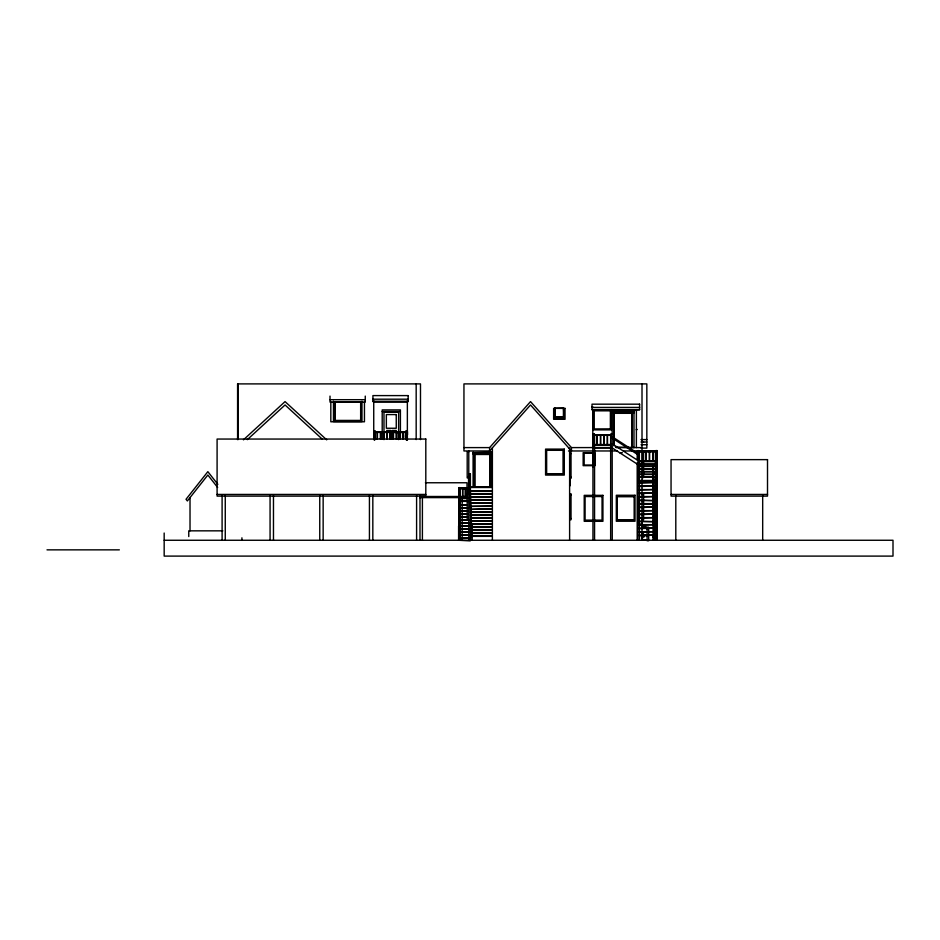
<?xml version="1.0" encoding="UTF-8"?>
<svg xmlns="http://www.w3.org/2000/svg" width="940" height="940" viewBox="0 0 940 940"><rect width="100%" height="100%" fill="white"/><g stroke="black" fill="none" stroke-linecap="round" stroke-linejoin="round"><path stroke-width="1.41" d="M459.637 488.213L459.084 527.598L459.308 488.213M653.112 536.634L653.946 536.47M407.49 431.954L375.342 431.965M653.042 523.557L654.076 523.557L653.042 523.557L653.042 540.265M554.682 417.677L555.188 416.726L563.483 416.726L563.988 417.677L554.682 417.677L554.682 408.242L563.483 408.007L563.988 417.677M458.603 526.001L459.907 526.001L458.603 526.001L458.603 540.265L470.247 540.888M489.599 450.965L489.599 447.605L530.524 401.603L571.438 447.605L571.438 450.965L530.524 404.964L489.599 450.965L463.949 450.965L463.949 383.896L646.837 383.896L646.837 448.098L641.021 448.098M470.576 540.265L470.776 525.777L472.186 526.001L472.186 540.265M405.763 439.168C403.836 435.232 407.76 425.855 407.49 434.715M407.161 431.26L405.963 431.26M593.152 434.08L594.562 434.292L594.562 540.265M610.648 434.292L612.257 434.292L610.648 434.292L610.648 540.265M637.755 540.265L637.955 450.554L639.365 450.765L639.365 540.265M655.391 540.265L655.45 450.765L657.001 450.554M655.803 450.554L655.591 540.265M243.448 439.838L285.055 401.603L326.685 439.838M247.314 439.65L285.055 404.964L322.408 439.274M372.921 399.195L408.172 399.195M330.011 399.688L365.261 399.688M372.921 401.345L408.172 401.345M373.732 401.85L407.361 401.85M592.012 406.844L592.811 406.844M592.012 407.42L639.6 407.42M592.012 409.582L592.811 409.582L592.811 447.605M639.6 409.582L593.351 409.582L593.351 429.874L611.4 429.874L611.4 409.582M594.256 410.604L610.507 410.604L610.507 428.852L594.186 428.934L594.186 410.522L610.577 410.522L610.577 428.934M382.204 411.485L400.405 411.485M612.152 412.895L633.983 412.895M554.882 417.536L563.788 417.536M360.537 420.521L334.887 420.521L334.887 402.261M636.38 429.427L637.191 429.427L636.38 429.874M375.342 431.014C373.685 429.733 374.778 431.989 375.342 439.25M405.88 431.155L407.49 431.155M405.763 431.472L407.361 431.472M373.838 431.554L375.236 431.554M375.342 431.871L405.763 431.871M373.932 432.153L375.142 432.153M375.342 432.271L405.763 432.271M406.08 432.153L407.29 432.153M593.011 434.08L594.562 434.292M592.917 434.715L610.648 434.715M610.648 435.114L594.421 435.185L594.221 434.08M594.421 435.314L610.648 435.314M640.986 439.591L646.837 439.591M640.986 442L646.837 442M642.008 442.164L643.595 442.164M594.421 444.561L610.648 444.561M610.648 444.69L594.421 444.761L610.648 445.172M641.021 444.738L646.837 444.738M615.747 447.135L634.218 447.558M463.949 447.605L489.599 447.605M571.438 447.605L612.257 447.558M616.053 447.605L642.008 447.605M568.888 448.098L569.616 448.098L569.616 540.265M592.811 447.957L612.257 447.957L637.755 464.43L657.201 464.43L657.001 480.904L656.191 480.904M637.755 450.765L639.365 450.765M655.45 450.765L657.06 450.765L657.001 540.265M568.512 450.965L617.533 450.965M623.291 450.965L642.008 450.965M639.365 451.188L655.591 451.188M569.616 451.294L570.415 450.895M639.365 451.282L655.591 451.282M639.365 451.658L655.627 451.588L639.365 451.788M468.778 451.905L467.192 451.905L467.192 477.884L468.778 477.884M492.384 451.905L490.974 451.905L490.974 477.884L492.384 477.884M569.616 452.434L571.027 452.434L571.027 478.401L569.616 478.401M593.786 452.68L583.153 452.68L583.153 465.664L593.786 465.664M622.351 452.716L619.625 452.716M593.199 453.28L583.705 453.28L583.705 465.065L593.199 465.065M569.616 453.632L571.027 453.632M473.09 454.079L491.596 454.079M656.402 460.365L657.201 460.365L657.001 476.839L638.107 476.803M639.365 461.035L655.591 461.035M639.365 461.235L655.591 461.235M639.365 461.646L655.591 461.646M637.755 464.031L657.201 464.031M652.912 465.817L653.3 525.577L653.171 465.817M638.166 466.134L656.343 466.134M638.166 466.463L656.343 466.463M638.213 468.86L656.343 468.86M638.213 469.189L656.343 469.189M638.096 471.504L656.308 471.504M638.096 471.845L656.308 471.845M470.388 473.784L468.778 473.784L470.388 473.784L470.388 540.265M638.225 474.171L656.273 474.171M468.778 474.183L470.388 474.183M638.225 474.512L656.273 474.512M468.978 474.782L470.176 474.782M469.777 475.393L469.377 473.784L471.187 527.598L471.586 526.001M569.616 477.203L571.027 477.203M638.107 477.144L656.238 477.144M642.008 477.532L643.595 477.532L643.595 451.564M656.191 478.531L657.001 478.531M638.107 480.481L655.391 480.481M656.249 480.481L657.001 480.481M638.107 480.904L655.391 480.904M639 482.526L654.076 482.467M425.409 482.761L467.015 482.761L467.015 497.613L419.663 497.613M639 483.031L653.852 482.526M468.978 484.041L470.176 484.041M468.778 484.64L470.388 484.64M569.616 485.287L570.216 485.686L569.616 485.686M639.188 486.039L653.852 486.039L639.188 486.544M468.778 487.061L492.349 487.061M468.778 487.484L492.349 487.484M460.13 540.265L460.13 487.684L458.826 487.684L458.826 540.265M458.826 488.083L468.367 488.083M458.826 488.213L468.367 488.177M460.13 488.483L468.59 488.589L458.99 488.683M638.93 489.552L653.852 489.552L638.93 490.046M470.482 490.95L492.349 490.95M470.482 491.385L492.349 491.385M639.188 493.054L653.852 493.054L639.188 493.559M468.778 493.559L467.192 493.559L467.192 519.526L468.778 519.526M569.616 493.759L571.027 493.759L571.027 519.726L569.616 519.726M492.349 493.958L470.576 493.958L492.349 494.381M642.008 493.841L643.595 493.841L643.595 519.808L642.008 519.808M217.093 494.44L425.808 494.44M671.054 494.44L767.51 494.44M569.616 494.957L571.027 494.957M419.663 496.496L467.015 496.496M634.089 496.567L617.263 496.567L617.263 519.938L634.089 519.938M639.259 496.567L653.852 496.567L639.259 497.072M470.388 496.954L492.349 496.954M470.388 497.378L492.349 497.378M458.99 497.941L468.144 498.059M460.13 498.141L468.144 498.141M460.13 498.435L466.992 498.435L458.826 498.541M492.349 499.951L470.576 499.951L492.349 500.374M639.259 500.08L653.852 500.585L639.259 500.585M458.826 500.95L468.332 500.95M458.826 501.079L460.13 501.079M458.826 501.384L468.332 501.384M492.349 502.947L470.681 502.947L492.349 503.37M639.247 503.593L653.547 503.593M639.247 504.087L653.547 504.087M467.156 504.851L460.201 504.851L467.015 505.285M492.349 505.943L470.681 506.378L492.349 506.378M639 507.095L653.852 507.095L639 507.6M467.627 507.847L460.283 507.847L467.627 508.281M639 510.608L653.852 510.608L639 511.113M460.13 510.855L468.332 510.855M460.13 511.278L468.332 511.278M470.482 511.936L492.349 511.936M470.482 512.37L492.349 512.37M467.627 513.851L460.283 513.851L467.627 514.274M639.188 514.121L653.852 514.121L639.188 514.627M470.482 514.944L492.349 514.944M470.482 515.367L492.349 515.367M467.673 516.847L460.365 516.847L467.673 517.27M639.188 517.635L653.852 517.635L639.188 518.128M492.349 517.94L470.576 517.94L492.349 518.363M569.616 518.528L571.027 518.528M469.13 519.844L460.365 520.266L469.13 520.266M492.349 520.936L470.576 520.936L492.349 521.359M639 521.136L653.852 521.641L639 521.641M468.99 522.84L460.4 522.84L468.99 523.274M470.482 523.933L492.349 523.933M653.042 524.062L654.076 524.062M470.482 524.356L492.349 524.356M639.188 524.649L653.852 524.649L639.188 525.154M653.171 524.826L653.946 524.826M469.741 525.836L460.201 525.836L469.741 526.271M470.576 526.001L472.186 526.001M470.576 526.929L492.349 526.929M470.576 527.364L492.349 527.364M648.706 527.446L647.096 527.446L647.096 540.723L648.706 540.723L648.706 527.446L647.096 527.446L640.939 523.557M639 528.163L653.852 528.163L639 528.656M469.741 528.832L460.201 528.832L469.741 529.267M470.482 529.925L492.349 529.925M470.482 530.36L492.349 530.36M222.815 530.841L188.764 530.841L188.764 536.552M639.259 531.676L653.852 531.676L639.259 532.169M469.095 531.829L460.283 531.829L469.095 532.263M470.681 532.921L492.349 532.921M470.681 533.356L492.349 533.356M469.095 534.837L460.283 534.837L469.095 535.26M639.188 535.177L654.076 535.142M639.188 535.683L653.852 535.177M470.576 535.918L492.349 535.918M470.576 536.352L492.349 536.352M641.444 536.681L644.288 536.681L641.444 537.081M653.042 537.234L654.076 537.234M469.741 537.833L460.201 538.256L469.741 538.256M654.076 539.701L653.559 477.908L654.076 540.265M647.096 540.077L644.041 540.077L641.562 538.549M164.171 540.265L893 540.265L893 556.104L164.171 556.104L164.171 533.027M47 549.853L119.356 549.853M642.091 533.391L647.096 536.458M642.149 533.615L644.629 535.13M641.562 538.749L644.041 540.265M640.939 525.166L647.096 529.056M612.257 436.771L637.755 453.245M612.257 438.122L637.755 454.596M612.257 443.892L637.755 460.365M656.86 450.554L657.201 540.265M460.13 487.684L458.826 487.801L459.966 487.602M217.833 484.323L207.846 471.669L186.038 499.269L187.366 500.95L207.846 475.029L217.645 487.437M471.586 527.598L469.777 473.784L469.812 484.041M656.602 453.245L656.602 471.069L656.602 469.718M762.681 495.639L762.681 540.265M675.801 495.639L675.801 540.265M656.602 451.282L656.602 461.035M653.3 523.557L653.3 525.577M652.995 451.282L652.995 461.035M652.783 451.282L652.783 461.035M649.575 451.282L649.575 461.035M649.352 451.282L649.352 461.035M646.144 451.282L646.144 461.035M645.933 451.282L645.933 461.035M642.725 451.282L642.725 461.035M642.514 451.282L642.514 461.035M642.008 383.896L642.008 540.265M638.765 451.564L638.765 477.532M638.765 497.519L638.765 524.638M637.191 451.024L637.191 459.801M637.191 462.727L637.191 540.265M636.38 409.582L636.38 447.605M633.983 410.991L633.983 447.135M632.314 412.895L632.314 447.135M631.845 447.135L631.845 413.318L614.278 413.318L614.278 445.724M613.808 412.895L613.808 445.713M612.152 410.991L612.257 540.265M607.51 434.809L607.51 444.561M607.299 434.809L607.299 444.561M604.079 434.809L604.079 444.561M603.868 434.809L603.868 444.561M600.66 434.809L600.66 444.561M600.448 434.809L600.448 444.561M597.241 434.809L597.241 444.561M597.018 434.809L597.018 444.561M595.114 452.68L595.114 465.664M593.41 434.809L593.41 444.561M592.952 434.292L592.952 540.265M592.811 450.354L592.811 467.098M583.752 453.327L583.752 465.018M570.016 451.294L570.016 485.287M563.788 408.383L563.788 418.418L554.882 418.418L554.882 408.383M563.483 408.007L563.389 417.243L555.293 417.243L555.188 408.007M563.342 450.401L563.342 473.772L546.504 473.772L546.504 450.401M492.384 447.828L492.384 540.265M491.996 452.669L472.691 452.669L491.596 452.257M491.796 487.061L472.89 487.061M491.596 476.733L491.596 486.65M490.187 454.079L490.187 486.65M489.787 486.65L489.787 454.478L474.9 454.478L474.9 486.65M474.5 454.079L474.5 486.65M473.09 452.257L473.09 486.65M471.187 526.001L471.187 527.598M469.213 474.289L469.213 484.041M468.778 450.953L468.778 540.265M468.543 476.451L468.543 493.488M468.108 488.177L468.108 493.759M467.944 488.177L467.944 493.759M465.512 488.177L465.512 497.941M465.347 488.177L465.347 497.941M462.738 488.177L462.738 497.941M462.574 488.177L462.574 497.941M462.186 497.366L462.186 540.265M459.778 497.366L459.907 540.265M459.672 488.177L459.672 497.941M459.413 526.001L459.413 527.598M459.178 488.177L459.178 497.941M459.084 526.001L459.084 527.598M422.401 497.366L422.401 540.265M420.486 439.591L420.486 383.896L237.585 383.896L237.585 439.591M419.992 495.639L419.992 540.265M416.596 495.639L416.596 540.265M416.173 383.896L416.173 439.591M407.361 400.675L407.361 440.108M406.926 431.648L406.926 440.014M406.327 431.648L406.327 440.014M403.166 431.965L403.166 438.933M402.954 431.965L402.954 438.933M400.405 438.957L400.405 409.899L382.204 409.899L382.204 438.957M399.947 431.965L399.947 438.933M399.747 431.965L399.747 438.933M398.63 439.626L398.63 412.272L383.978 412.272L383.978 439.626M396.727 431.965L396.727 438.933M396.527 431.965L396.527 438.933M396.257 438.91L396.257 430.461L392.191 430.461L392.191 438.91M393.507 431.965L393.507 438.933M393.308 431.965L393.308 438.933M390.805 438.91L390.805 430.461L386.751 430.461L386.869 438.945M390.288 431.965L390.288 438.933M390.088 431.965L390.088 438.933M387.069 431.977L387.069 438.945M383.849 432.012L383.849 438.98M383.649 432.012L383.649 438.98M380.641 432.012L380.641 438.98M380.43 432.012L380.43 438.98M377.422 432.012L377.422 438.98M377.222 432.012L377.222 438.98M374.778 431.648L374.778 440.014M374.167 431.648L374.167 440.014M373.732 400.675L373.732 438.992M372.828 495.639L372.828 540.265M369.432 495.639L369.432 540.265M365.261 396.093L365.261 402.097L330.011 402.097L330.011 396.093M364.45 401.85L364.45 421.778L330.821 421.778L330.821 401.85M361.971 401.251L361.971 421.531L333.465 421.531L333.465 401.251M323.149 495.639L323.149 540.265M319.753 495.639L319.753 540.265M273.47 495.639L273.47 540.265M270.074 495.639L270.074 540.265M241.921 537.809L241.921 540.265M238.114 383.896L238.114 439.591M225.259 495.639L225.259 540.265M222.099 495.639L222.099 540.265M190.021 497.589L190.021 530.841M408.172 395.599L372.921 395.599L372.921 401.603L408.172 401.603L408.172 395.599M360.654 402.191L334.781 402.191L334.781 420.603L360.654 420.603L360.654 402.191M639.6 404.177L592.012 404.177L592.012 409.84L639.6 409.84L639.6 404.177M565.034 408.383L553.637 408.383L553.637 419.287L565.034 419.287L565.034 408.383M634.453 410.991L611.67 411.414L634.453 410.991M396.257 414.575L386.352 414.575L386.352 428.252L396.257 428.252L396.257 414.575M405.763 432.377L375.342 432.341L405.763 432.471M425.808 439.051L217.093 439.051L217.093 496.12L425.808 496.12L425.808 439.051M564.27 449.109L545.576 449.109L545.576 475.076L564.27 475.076L564.27 449.109M563.413 450.307L546.434 450.307L546.434 473.878L563.413 473.878L563.413 450.307M767.51 459.637L671.054 459.637L671.054 496.12L767.51 496.12L767.51 459.637M635.029 495.263L616.323 495.263L616.323 521.242L635.029 521.242L635.029 495.263M602.928 495.345L584.222 495.345L584.222 521.312L602.928 521.312L602.928 495.345M634.159 496.461L617.192 496.461L617.192 520.043L634.159 520.043L634.159 496.461M602.058 496.543L585.091 496.543L585.091 520.114L602.058 520.114L602.058 496.543M491.937 508.94L470.717 509.374L491.937 508.94"/></g></svg>
